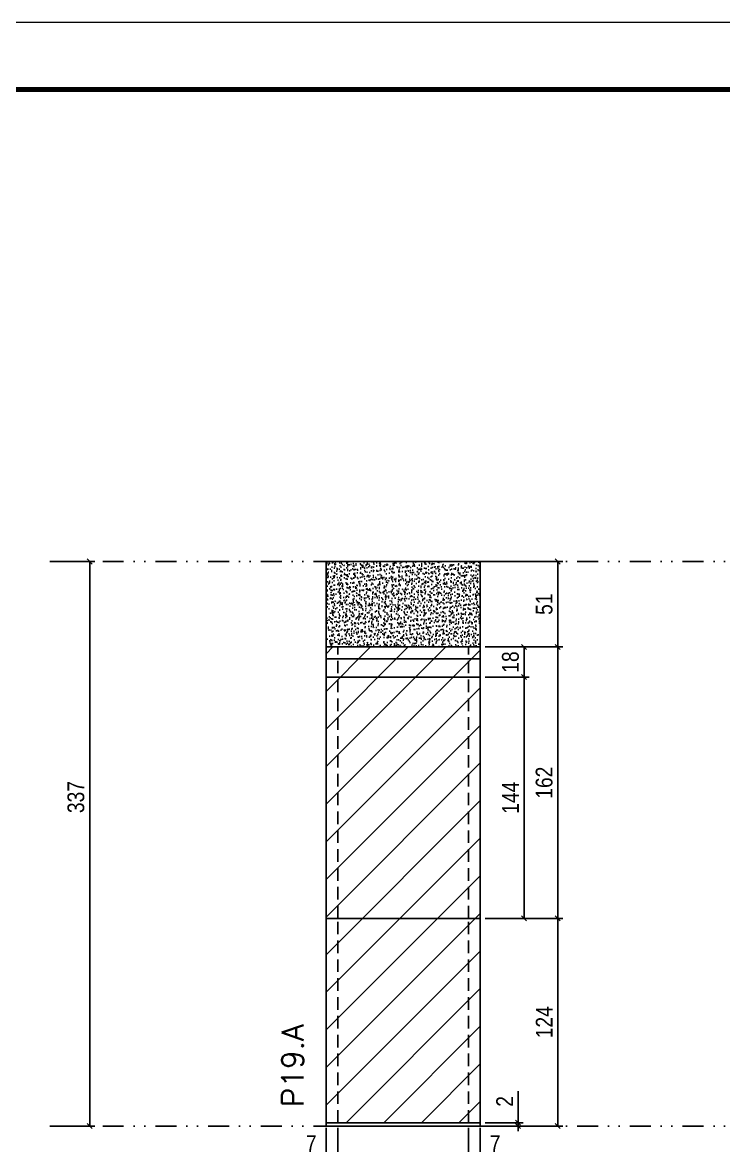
# Model space of a CAD drawing. Extents: x 1945 to 10875, y -3405 to 3369.
# Drawn here: x 2363 to 2782, y -728 to -57 of the extents above; entities that cross this region are included whole.
import ezdxf

# ---------------------------------------------------------------- set-up
doc = ezdxf.new("R2010")
doc.units = 0
for name, pattern in [('DASHED', [0.75, 0.5, -0.25]), ('DIVIDE2', [0.625, 0.25, -0.125, 0, -0.125, 0, -0.125]), ('HIDDEN', [0.375, 0.25, -0.125])]:
    doc.linetypes.add(name, pattern=pattern)
for name, color, linetype in [('COTA', 241, 'Continuous'), ('cotas', 4, 'Continuous'), ('FUNDOS', 1, 'Continuous'), ('Nível', 160, 'Continuous'), ('Painéis', 200, 'Continuous'), ('SARR_2.2x7', 40, 'Continuous'), ('Sarrafo de Pressão', 42, 'HIDDEN')]:
    doc.layers.add(name, color=color, linetype=linetype)
for name, color, linetype, lineweight in [('Folhas', 255, 'Continuous', 9), ('Hachura', 251, 'Continuous', 9), ('SARRAFO DE PRESSAO', 251, 'DASHED', 9), ('Texto Seção', 7, 'Continuous', 15)]:
    doc.layers.add(name, color=color, linetype=linetype, lineweight=lineweight)
doc.styles.add('COTA TECNICA', font='techl___.ttf', dxfattribs={"height": 10})
doc.styles.add('COTA TECNICA-50', font='techl___.ttf', dxfattribs={"height": 10})
doc.styles.add('REGUA-120', font='ROMANS.shx', dxfattribs={"height": 15})
doc.dimstyles.new('COTA PAINEL-50', dxfattribs={"dimtxt": 10, "dimasz": 3, "dimexe": 3, "dimexo": 3, "dimgap": 3, "dimtad": 1, "dimdec": 1, "dimzin": 12, "dimdsep": 46, "dimtxsty": 'COTA TECNICA-50', "dimblk1": 'OBLIQUE', "dimblk2": 'OBLIQUE', "dimsah": 1, "dimcen": 0.9, "dimclrd": 4, "dimclre": 4, "dimclrt": 240, "dimadec": 1, "dimazin": 3, "dimtfac": 1, "dimtdec": 1, "dimtmove": 0, "dimatfit": 3, "dimfxl": 1, "dimtolj": 1, "dimtzin": 12, "dimarcsym": 0})
doc.dimstyles.new('PAINEL', dxfattribs={"dimtxt": 10, "dimasz": 3, "dimexe": 3, "dimexo": 3, "dimgap": 3, "dimtad": 1, "dimdec": 1, "dimzin": 12, "dimdsep": 46, "dimtxsty": 'COTA TECNICA', "dimblk1": 'OBLIQUE', "dimblk2": 'OBLIQUE', "dimsah": 1, "dimcen": 0.9, "dimclrd": 4, "dimclre": 4, "dimclrt": 240, "dimadec": 1, "dimazin": 3, "dimtfac": 1, "dimtdec": 1, "dimtmove": 0, "dimatfit": 3, "dimfxl": 1, "dimtolj": 1, "dimtzin": 12, "dimarcsym": 0})

# ---------------------------------------------------------------- blocks, each defined once
blk = doc.blocks.new('9999999999')
at = {"layer": 'Folhas'}
blk.add_lwpolyline([(98138.98, 34190.21), (99623.98, 34190.21), (99623.98, 35240.21), (98138.98, 35240.21)], close=True, dxfattribs=at)
at = {"layer": 'Folhas', "color": 30, "const_width": 3}
blk.add_lwpolyline([(98213.98, 34230.21), (99583.98, 34230.21), (99583.98, 35200.21), (98213.98, 35200.21)], close=True, dxfattribs=at)
blk = doc.blocks.new('_Oblique')
at = {"color": 0, "linetype": 'ByBlock', "lineweight": -2}
blk.add_line((-0.5, -0.5), (0.5, 0.5), dxfattribs=at)
blk = doc.blocks.new('*D428')
at = {"layer": 'cotas', "color": 4, "linetype": 'ByBlock', "lineweight": -2, "transparency": 16777216}
for p, q in [((2382.86, -379.07), (2406.58, -379.07)), ((2403.58, -379.07), (2403.58, -716.07)), ((2382.86, -716.07), (2406.58, -716.07))]:
    blk.add_line(p, q, dxfattribs=at)
at = {"layer": 'Defpoints', "color": 0, "linetype": 'ByBlock', "transparency": 16777216}
for p in [(2379.86, -379.07), (2379.86, -716.07), (2403.58, -716.07)]:
    blk.add_point(p, dxfattribs=at)
at = {"layer": 'cotas', "color": 4, "linetype": 'ByBlock', "lineweight": -2, "transparency": 16777216, "xscale": 3, "yscale": 3, "zscale": 3}
for p, rotation in [((2403.58, -379.07), 90), ((2403.58, -716.07), 270)]:
    blk.add_blockref('_Oblique', p, dxfattribs=dict(at, rotation=rotation))
at = {"layer": 'cotas', "color": 240, "linetype": 'ByBlock', "transparency": 16777216, "insert": (2395.36, -519.69), "char_height": 10, "attachment_point": 5, "rotation": 90, "style": 'COTA TECNICA'}
blk.add_mtext('\\A1;337', dxfattribs=at)
blk = doc.blocks.new('*D269')
at = {"layer": 'COTA', "color": 4, "lineweight": -2, "transparency": 16777216}
for p, q in [((2544.57, -717.07), (2544.57, -771.24)), ((2636.57, -717.07), (2636.57, -771.24)), ((2544.57, -768.24), (2636.57, -768.24))]:
    blk.add_line(p, q, dxfattribs=at)
at = {"layer": 'Defpoints', "color": 0, "transparency": 16777216}
for p in [(2544.57, -714.07), (2636.57, -714.07), (2636.57, -768.24)]:
    blk.add_point(p, dxfattribs=at)
at = {"layer": 'COTA', "color": 4, "lineweight": -2, "transparency": 16777216, "xscale": 3, "yscale": 3, "zscale": 3, "rotation": 180}
blk.add_blockref('_Oblique', (2544.57, -768.24), dxfattribs=at)
at = {"layer": 'COTA', "color": 4, "lineweight": -2, "transparency": 16777216, "xscale": 3, "yscale": 3, "zscale": 3}
blk.add_blockref('_Oblique', (2636.57, -768.24), dxfattribs=at)
at = {"layer": 'COTA', "color": 240, "transparency": 16777216, "insert": (2590.57, -760.16), "char_height": 10, "attachment_point": 5, "style": 'COTA TECNICA'}
blk.add_mtext('\\A1;92', dxfattribs=at)
blk = doc.blocks.new('*D270')
at = {"layer": 'COTA', "color": 4, "lineweight": -2, "transparency": 16777216}
for p, q in [((2639.57, -379.07), (2685.81, -379.07)), ((2682.81, -430.07), (2682.81, -379.07)), ((2639.57, -430.07), (2685.81, -430.07))]:
    blk.add_line(p, q, dxfattribs=at)
at = {"layer": 'Defpoints', "color": 0, "transparency": 16777216}
for p in [(2636.57, -379.07), (2682.81, -379.07), (2636.57, -430.07)]:
    blk.add_point(p, dxfattribs=at)
at = {"layer": 'COTA', "color": 4, "lineweight": -2, "transparency": 16777216, "xscale": 3, "yscale": 3, "zscale": 3}
for p, rotation in [((2682.81, -379.07), 90), ((2682.81, -430.07), 270)]:
    blk.add_blockref('_Oblique', p, dxfattribs=dict(at, rotation=rotation))
at = {"layer": 'COTA', "color": 240, "transparency": 16777216, "insert": (2674.7, -404.57), "char_height": 10, "attachment_point": 5, "rotation": 90, "style": 'COTA TECNICA'}
blk.add_mtext('\\A1;51', dxfattribs=at)
blk = doc.blocks.new('*D271')
at = {"layer": 'COTA', "color": 4, "lineweight": -2, "transparency": 16777216}
for p, q in [((2639.57, -592.07), (2685.81, -592.07)), ((2682.81, -716.07), (2682.81, -592.07)), ((2639.57, -716.07), (2685.81, -716.07))]:
    blk.add_line(p, q, dxfattribs=at)
at = {"layer": 'Defpoints', "color": 0, "transparency": 16777216}
for p in [(2636.57, -592.07), (2682.81, -592.07), (2636.57, -716.07)]:
    blk.add_point(p, dxfattribs=at)
at = {"layer": 'COTA', "color": 4, "lineweight": -2, "transparency": 16777216, "xscale": 3, "yscale": 3, "zscale": 3}
for p, rotation in [((2682.81, -592.07), 90), ((2682.81, -716.07), 270)]:
    blk.add_blockref('_Oblique', p, dxfattribs=dict(at, rotation=rotation))
at = {"layer": 'COTA', "color": 240, "transparency": 16777216, "insert": (2674.73, -654.07), "char_height": 10, "attachment_point": 5, "rotation": 90, "style": 'COTA TECNICA-50'}
blk.add_mtext('\\A1;124', dxfattribs=at)
blk = doc.blocks.new('*D272')
at = {"layer": 'COTA', "color": 4, "lineweight": -2, "transparency": 16777216}
for p, q in [((2659.09, -714.07), (2659.09, -695.26)), ((2639.57, -714.07), (2662.09, -714.07)), ((2639.57, -716.07), (2662.09, -716.07)), ((2659.09, -716.07), (2659.09, -714.07)), ((2659.09, -716.07), (2659.09, -719.07))]:
    blk.add_line(p, q, dxfattribs=at)
at = {"layer": 'Defpoints', "color": 0, "transparency": 16777216}
for p in [(2636.57, -714.07), (2636.57, -716.07), (2659.09, -716.07)]:
    blk.add_point(p, dxfattribs=at)
at = {"layer": 'COTA', "color": 4, "lineweight": -2, "transparency": 16777216, "xscale": 3, "yscale": 3, "zscale": 3}
for p, rotation in [((2659.09, -714.07), 270), ((2659.09, -716.07), 90)]:
    blk.add_blockref('_Oblique', p, dxfattribs=dict(at, rotation=rotation))
at = {"layer": 'COTA', "color": 240, "transparency": 16777216, "insert": (2651.09, -701.32), "char_height": 10, "attachment_point": 5, "rotation": 90, "style": 'COTA TECNICA-50'}
blk.add_mtext('\\A1;2', dxfattribs=at)
blk = doc.blocks.new('*D273')
at = {"layer": 'COTA', "color": 4, "linetype": 'ByBlock', "lineweight": -2, "transparency": 16777216}
for p, q in [((2639.57, -448.07), (2665.69, -448.07)), ((2662.69, -592.07), (2662.69, -448.07)), ((2639.57, -592.07), (2665.69, -592.07))]:
    blk.add_line(p, q, dxfattribs=at)
at = {"layer": 'Defpoints', "color": 0, "linetype": 'ByBlock', "transparency": 16777216}
for p in [(2636.57, -448.07), (2662.69, -448.07), (2636.57, -592.07)]:
    blk.add_point(p, dxfattribs=at)
at = {"layer": 'COTA', "color": 4, "linetype": 'ByBlock', "lineweight": -2, "transparency": 16777216, "xscale": 3, "yscale": 3, "zscale": 3}
for p, rotation in [((2662.69, -448.07), 90), ((2662.69, -592.07), 270)]:
    blk.add_blockref('_Oblique', p, dxfattribs=dict(at, rotation=rotation))
at = {"layer": 'COTA', "color": 240, "linetype": 'ByBlock', "transparency": 16777216, "insert": (2654.61, -520.07), "char_height": 10, "attachment_point": 5, "rotation": 90, "style": 'COTA TECNICA'}
blk.add_mtext('\\A1;144', dxfattribs=at)
blk = doc.blocks.new('*D274')
at = {"layer": 'COTA', "color": 4, "linetype": 'ByBlock', "lineweight": -2, "transparency": 16777216}
for p, q in [((2639.57, -430.07), (2665.69, -430.07)), ((2662.69, -448.07), (2662.69, -430.07)), ((2639.57, -448.07), (2665.69, -448.07))]:
    blk.add_line(p, q, dxfattribs=at)
at = {"layer": 'Defpoints', "color": 0, "linetype": 'ByBlock', "transparency": 16777216}
for p in [(2636.57, -430.07), (2662.69, -430.07), (2636.57, -448.07)]:
    blk.add_point(p, dxfattribs=at)
at = {"layer": 'COTA', "color": 4, "linetype": 'ByBlock', "lineweight": -2, "transparency": 16777216, "xscale": 3, "yscale": 3, "zscale": 3}
for p, rotation in [((2662.69, -430.07), 90), ((2662.69, -448.07), 270)]:
    blk.add_blockref('_Oblique', p, dxfattribs=dict(at, rotation=rotation))
at = {"layer": 'COTA', "color": 240, "linetype": 'ByBlock', "transparency": 16777216, "insert": (2654.59, -439.07), "char_height": 10, "attachment_point": 5, "rotation": 90, "style": 'COTA TECNICA'}
blk.add_mtext('\\A1;18', dxfattribs=at)
blk = doc.blocks.new('*D275')
at = {"layer": 'COTA', "color": 4, "lineweight": -2, "transparency": 16777216}
for p, q in [((2551.57, -717.07), (2551.57, -737.58)), ((2544.57, -719.07), (2544.57, -737.58)), ((2544.57, -734.58), (2529.84, -734.58)), ((2551.57, -734.58), (2544.57, -734.58))]:
    blk.add_line(p, q, dxfattribs=at)
at = {"layer": 'Defpoints', "color": 0, "transparency": 16777216}
for p in [(2544.57, -716.07), (2551.57, -714.07), (2544.57, -734.58)]:
    blk.add_point(p, dxfattribs=at)
at = {"layer": 'COTA', "color": 4, "lineweight": -2, "transparency": 16777216, "xscale": 3, "yscale": 3, "zscale": 3, "rotation": 180}
blk.add_blockref('_Oblique', (2544.57, -734.58), dxfattribs=at)
at = {"layer": 'COTA', "color": 4, "lineweight": -2, "transparency": 16777216, "xscale": 3, "yscale": 3, "zscale": 3}
blk.add_blockref('_Oblique', (2551.57, -734.58), dxfattribs=at)
at = {"layer": 'COTA', "color": 240, "transparency": 16777216, "insert": (2535.7, -726.5), "char_height": 10, "attachment_point": 5, "style": 'COTA TECNICA-50'}
blk.add_mtext('\\A1;7', dxfattribs=at)
blk = doc.blocks.new('*D276')
at = {"layer": 'COTA', "color": 4, "lineweight": -2, "transparency": 16777216}
for p, q in [((2629.57, -717.07), (2629.57, -737.58)), ((2636.57, -719.07), (2636.57, -737.58)), ((2629.57, -734.58), (2636.57, -734.58)), ((2636.57, -734.58), (2651.3, -734.58))]:
    blk.add_line(p, q, dxfattribs=at)
at = {"layer": 'Defpoints', "color": 0, "transparency": 16777216}
for p in [(2629.57, -714.07), (2636.57, -716.07), (2636.57, -734.58)]:
    blk.add_point(p, dxfattribs=at)
at = {"layer": 'COTA', "color": 4, "lineweight": -2, "transparency": 16777216, "xscale": 3, "yscale": 3, "zscale": 3, "rotation": 180}
blk.add_blockref('_Oblique', (2629.57, -734.58), dxfattribs=at)
at = {"layer": 'COTA', "color": 4, "lineweight": -2, "transparency": 16777216, "xscale": 3, "yscale": 3, "zscale": 3}
blk.add_blockref('_Oblique', (2636.57, -734.58), dxfattribs=at)
at = {"layer": 'COTA', "color": 240, "transparency": 16777216, "insert": (2645.43, -726.5), "char_height": 10, "attachment_point": 5, "style": 'COTA TECNICA-50'}
blk.add_mtext('\\A1;7', dxfattribs=at)
blk = doc.blocks.new('*D369')
at = {"layer": 'Defpoints', "color": 0, "linetype": 'ByBlock', "transparency": 16777216}
for p in [(2636.57, -430.07), (2682.81, -430.07), (2636.57, -592.07)]:
    blk.add_point(p, dxfattribs=at)
at = {"layer": 'FUNDOS', "color": 4, "linetype": 'ByBlock', "lineweight": -2, "transparency": 16777216}
for p, q in [((2639.57, -430.07), (2685.81, -430.07)), ((2682.81, -592.07), (2682.81, -430.07)), ((2639.57, -592.07), (2685.81, -592.07))]:
    blk.add_line(p, q, dxfattribs=at)
at = {"layer": 'FUNDOS', "color": 4, "linetype": 'ByBlock', "lineweight": -2, "transparency": 16777216, "xscale": 3, "yscale": 3, "zscale": 3}
for p, rotation in [((2682.81, -430.07), 90), ((2682.81, -592.07), 270)]:
    blk.add_blockref('_Oblique', p, dxfattribs=dict(at, rotation=rotation))
at = {"layer": 'FUNDOS', "color": 240, "linetype": 'ByBlock', "transparency": 16777216, "insert": (2674.7, -511.07), "char_height": 10, "attachment_point": 5, "rotation": 90, "style": 'COTA TECNICA'}
blk.add_mtext('\\A1;162', dxfattribs=at)

msp = doc.modelspace()

# ---------------------------------------------------------------- hatches: boundary and pattern name
at = {"layer": 'COTA', "linetype": 'ByBlock'}
h = msp.add_hatch(dxfattribs=at)
h.set_pattern_fill('AR-CONC', color=256, scale=0.03)
h.set_pattern_definition([(50, (-128558.517, -27268.33), (5.46554007, -0.47817257), [0.5715, -6.2865]), (355, (-128558.517, -27268.33), (-1.05730264, 5.73170536), [0.4572, -5.02921753]), (100.4514447, (-128558.0613, -27268.3697), (4.40823741, 5.25353256), [0.48570026, -5.34270734]), (46.1842, (-128558.517, -27266.806), (8.13237123, -1.26126984), [0.85725, -9.42975]), (96.6355576, (-128557.839, -27266.911), (7.122124, 7.42278374), [0.7285507, -8.01406824]), (351.184151, (-128558.517, -27266.806), (7.122124, 7.42278374), [0.685799, -7.54379196]), (21, (-128557.755, -27267.187), (4.54843174, -3.06795595), [0.5715, -6.2865]), (326, (-128557.755, -27267.187), (1.85406085, 5.52563898), [0.4572, -5.0292]), (71.451445, (-128557.376, -27267.4425), (6.40249258, 2.45768307), [0.48570026, -5.34269813]), (37.5, (-128558.5168, -27268.3298), (0.092658098, 2.536651166), [0, -4.96824, 0, -5.1054, 0, -5.04825]), (7.5, (-128558.5168, -27268.3298), (2.004589875, 3.005417245), [0, -2.91084, 0, -4.85394, 0, -1.92405]), (327.5, (-128560.216, -27268.3298), (4.067717855, -0.17186232), [0, -1.905, 0, -5.9436, 0, -7.8867]), (317.5, (-128560.978, -27268.3298), (4.44387544, 0.76279473), [0, -2.4765, 0, -3.94716, 0, -5.6007])])
h.paths.add_polyline_path([(2544.57, -430.07), (2636.57, -430.07), (2636.57, -379.07), (2544.57, -379.07)])
at = {"layer": 'Hachura', "linetype": 'ByBlock'}
h = msp.add_hatch(dxfattribs=at)
h.set_pattern_fill('ANSI31', color=256, scale=5)
h.set_pattern_definition([(45, (-127075.793, -33000.405), (-11.2253202, 11.2253202), [])])
h.paths.add_polyline_path([(2636.57, -592.07), (2544.57, -592.07), (2544.57, -714.07), (2636.57, -714.07)])
h.paths.add_polyline_path([(2636.57, -448.07), (2544.57, -448.07), (2544.57, -592.07), (2636.57, -592.07)])
h.paths.add_polyline_path([(2636.57, -430.07), (2544.57, -430.07), (2544.57, -448.07), (2636.57, -448.07)])
h.paths.add_polyline_path([(2952.44, -448.07), (2860.44, -448.07), (2860.44, -592.07), (2952.44, -592.07)])
h.paths.add_polyline_path([(2952.44, -592.07), (2860.44, -592.07), (2860.44, -714.07), (2952.44, -714.07)])
h.paths.add_polyline_path([(2952.44, -430.07), (2860.44, -430.07), (2860.44, -448.07), (2952.44, -448.07)])
h.paths.add_polyline_path([(3186.99, -470.09), (3146.99, -470.09), (3146.99, -714.07), (3186.99, -714.07)])
h.paths.add_polyline_path([(3186.99, -430.09), (3146.99, -430.09), (3146.99, -470.09), (3186.99, -470.09)])

# ---------------------------------------------------------------- linework, layer by layer
at = {"layer": 'COTA', "linetype": 'ByBlock'}
msp.add_lwpolyline([(2544.57, -430.07), (2636.57, -430.07), (2636.57, -379.07), (2544.57, -379.07)], close=True, dxfattribs=at)
at = {"layer": 'Nível', "color": 4, "linetype": 'DIVIDE2', "ltscale": 50}
for p, q in [((2379.86, -379.07), (3390.21, -379.07)), ((2379.86, -716.07), (3390.21, -716.07))]:
    msp.add_line(p, q, dxfattribs=at)
at = {"layer": 'Painéis'}
for points in [[(2544.57, -448.07), (2636.57, -448.07), (2636.57, -430.07), (2544.57, -430.07)], [(2636.57, -592.07), (2544.57, -592.07), (2544.57, -448.07), (2636.57, -448.07)], [(2544.57, -714.07), (2636.57, -714.07), (2636.57, -592.07), (2544.57, -592.07)], [(2544.57, -714.07), (2636.57, -714.07), (2636.57, -716.07), (2544.57, -716.07)]]:
    msp.add_lwpolyline(points, close=True, dxfattribs=at)
at = {"layer": 'SARR_2.2x7'}
msp.add_line((2636.57, -437.07), (2544.57, -437.07), dxfattribs=at)
at = {"layer": 'Sarrafo de Pressão', "ltscale": 30}
for p, q in [((2551.57, -592.07), (2551.57, -430.07)), ((2629.57, -592.07), (2629.57, -430.07)), ((2551.57, -714.07), (2551.57, -592.07)), ((2629.57, -714.07), (2629.57, -592.07))]:
    msp.add_line(p, q, dxfattribs=at)

# ---------------------------------------------------------------- block references
at = {"layer": 'SARRAFO DE PRESSAO', "color": 6, "linetype": 'ByBlock'}
msp.add_blockref('9999999999', (-96193.77, -35297.56), dxfattribs=at)

# ---------------------------------------------------------------- texts
at = {"layer": 'Texto Seção', "insert": (2531.1, -704.82), "char_height": 13, "width": 285.3299, "attachment_point": 7, "rotation": 90, "style": 'REGUA-120'}
msp.add_mtext('P19.A', dxfattribs=at)

# ---------------------------------------------------------------- dimensions: what is measured, and where the dimension line sits
at = {"layer": 'COTA'}
dim = msp.add_linear_dim(base=(2682.81, -379.07), p1=(2636.57, -430.07), p2=(2636.57, -379.07), angle=90, dimstyle='PAINEL', override={"dimarcsym": 2}, dxfattribs=at)
dim.commit()
dim.dimension.update_dxf_attribs({"geometry": '*D270', "text_midpoint": (2674.7, -404.57)})
at = {"layer": 'COTA', "linetype": 'ByBlock'}
dim = msp.add_linear_dim(base=(2662.69, -430.07), p1=(2636.57, -448.07), p2=(2636.57, -430.07), angle=90, dimstyle='PAINEL', override={"dimtmove": 1}, dxfattribs=at)
dim.commit()
dim.dimension.update_dxf_attribs({"geometry": '*D274', "text_midpoint": (2662.69, -439.07), "dimtype": 160})
dim = msp.add_linear_dim(base=(2662.69, -448.07), p1=(2636.57, -592.07), p2=(2636.57, -448.07), angle=90, dimstyle='PAINEL', dxfattribs=at)
dim.commit()
dim.dimension.update_dxf_attribs({"geometry": '*D273', "text_midpoint": (2654.61, -520.07)})
at = {"layer": 'COTA'}
for base, p1, p2, angle, picture, middle in [((2682.81, -592.07), (2636.57, -716.07), (2636.57, -592.07), 90, '*D271', (2674.73, -654.07)), ((2544.57, -734.58), (2551.57, -714.07), (2544.57, -716.07), 180, '*D275', (2535.7, -726.5))]:
    dim = msp.add_linear_dim(base=base, p1=p1, p2=p2, angle=angle, dimstyle='COTA PAINEL-50', dxfattribs=at)
    dim.commit()
    dim.dimension.update_dxf_attribs({"geometry": picture, "text_midpoint": middle})
dim = msp.add_linear_dim(base=(2659.09, -716.07), p1=(2636.57, -714.07), p2=(2636.57, -716.07), angle=90, dimstyle='COTA PAINEL-50', dxfattribs=at)
dim.commit()
dim.dimension.update_dxf_attribs({"geometry": '*D272', "text_midpoint": (2659.09, -701.32), "dimtype": 160})
dim = msp.add_linear_dim(base=(2636.57, -768.24), p1=(2544.57, -714.07), p2=(2636.57, -714.07), dimstyle='PAINEL', override={"dimarcsym": 2}, dxfattribs=at)
dim.commit()
dim.dimension.update_dxf_attribs({"geometry": '*D269', "text_midpoint": (2590.57, -760.16)})
dim = msp.add_linear_dim(base=(2636.57, -734.58), p1=(2629.57, -714.07), p2=(2636.57, -716.07), dimstyle='COTA PAINEL-50', dxfattribs=at)
dim.commit()
dim.dimension.update_dxf_attribs({"geometry": '*D276', "text_midpoint": (2645.43, -726.5)})
at = {"layer": 'cotas', "linetype": 'ByBlock'}
dim = msp.add_linear_dim(base=(2403.58, -716.07), p1=(2379.86, -379.07), p2=(2379.86, -716.07), angle=90, dimstyle='PAINEL', dxfattribs=at)
dim.commit()
dim.dimension.update_dxf_attribs({"geometry": '*D428', "text_midpoint": (2403.58, -519.69), "dimtype": 160})
at = {"layer": 'FUNDOS', "linetype": 'ByBlock'}
dim = msp.add_linear_dim(base=(2682.81, -430.07), p1=(2636.57, -592.07), p2=(2636.57, -430.07), angle=90, dimstyle='PAINEL', dxfattribs=at)
dim.commit()
dim.dimension.update_dxf_attribs({"geometry": '*D369', "text_midpoint": (2674.7, -511.07)})

doc.saveas('drawing.dxf')
